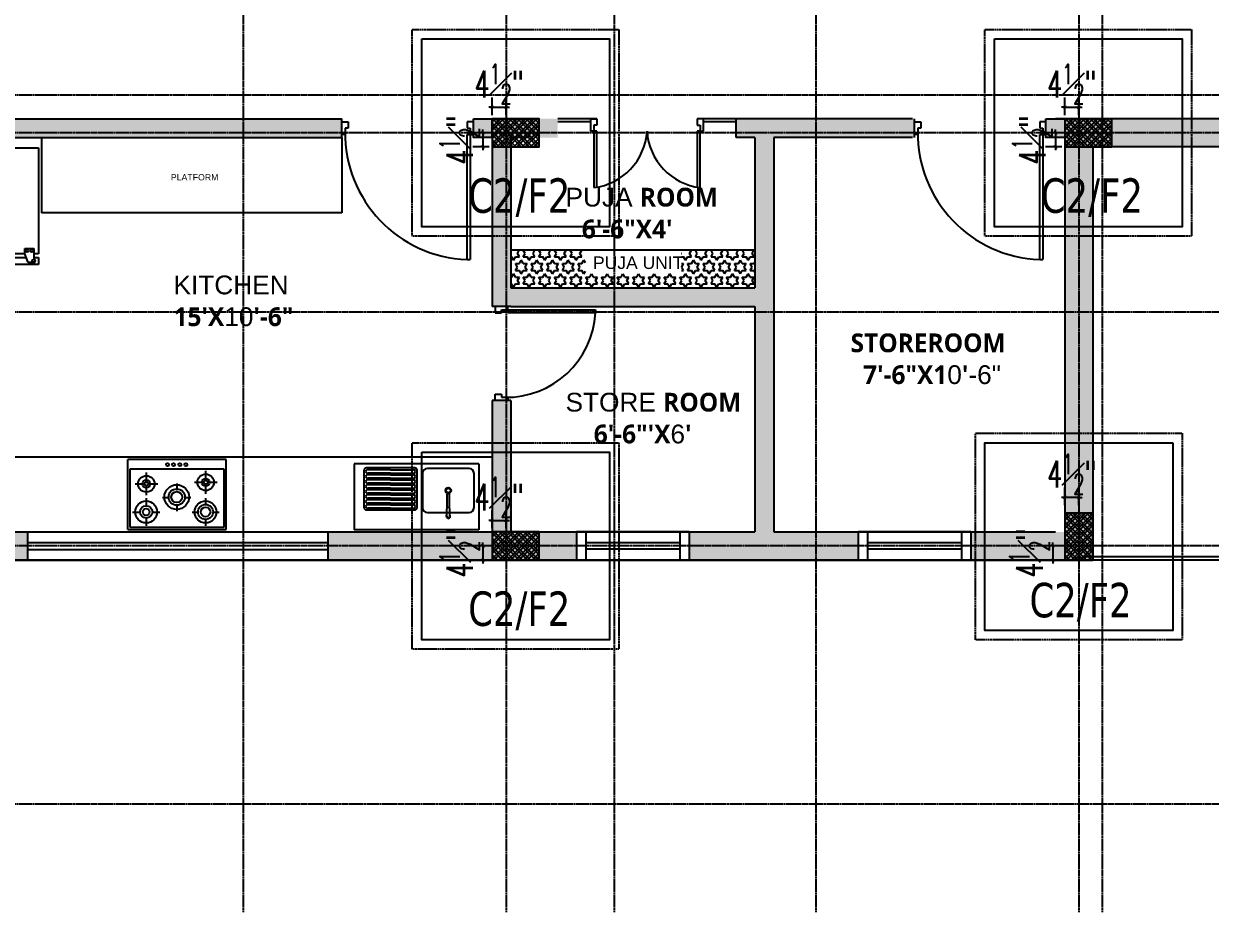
# Model space of a CAD drawing. Header units: inches. Extents: x 99023 to 109265, y 17199 to 18675.
# Drawn here: x 103245.7 to 103624.8, y 17734.9 to 18018.8 of the extents above; entities that cross this region are included whole.
import ezdxf
from ezdxf.enums import TextEntityAlignment as Align

# ---------------------------------------------------------------- set-up
doc = ezdxf.new("R2010")
doc.units = ezdxf.units.IN
for name, pattern in [('0', [0]), ('CENTER', [2, 1.25, -0.25, 0.25, -0.25]), ('HIDDEN', [0.375, 0.25, -0.125])]:
    doc.linetypes.add(name, pattern=pattern)
doc.layers.get('0').update_dxf_attribs({"color": 255})
for name, color, linetype in [('Column', 170, 'Continuous'), ('FOOT', 4, 'Continuous'), ('GRID-DIM', 5, 'Continuous'), ('HAT', 8, 'Continuous'), ('HATCH', 8, 'Continuous'), ('I-WALL-PATT', 7, 'Continuous'), ('PLAN', 1, 'Continuous'), ('TEXT', 7, 'Continuous')]:
    doc.layers.add(name, color=color, linetype=linetype)
doc.styles.add('JCK', font='verdana.ttf', dxfattribs={"width": 0.75})
doc.styles.get("Standard").update_dxf_attribs({"font": 'arial.ttf'})
doc.styles.add('style2', font='romans.shx', dxfattribs={"width": 0.65})
doc.dimstyles.new('115', dxfattribs={"dimscale": 4.25, "dimtxt": 3, "dimasz": 0.5, "dimexe": 0.75, "dimexo": 0.75, "dimgap": 0.25, "dimtad": 1, "dimdec": 8, "dimzin": 0, "dimdsep": 46, "dimlunit": 4, "dimtxsty": 'style2', "dimblk": 'DOT', "dimcen": 0.25, "dimdle": 0.75, "dimclrd": 5, "dimclre": 5, "dimclrt": 2, "dimadec": 0, "dimazin": 0, "dimtfac": 0.75, "dimtdec": 8, "dimtix": 1, "dimtmove": 2, "dimatfit": 0, "dimfxl": 1, "dimfrac": 1, "dimtolj": 1, "dimtzin": 0, "dimlwd": -1, "dimlwe": -1, "dimarcsym": 0})

# ---------------------------------------------------------------- blocks, each defined once
blk = doc.blocks.new('_ArchTick')
at = {"color": 0, "linetype": 'ByBlock', "const_width": 0.15}
blk.add_lwpolyline([(-0.5, -0.5), (0.5, 0.5)], dxfattribs=at)
blk = doc.blocks.new('*D54')
at = {"layer": 'Defpoints', "color": 0, "linetype": 'ByBlock', "lineweight": -2, "transparency": 16777216}
for p in [(103578.34, 17867.46), (103578.34, 17861.78), (103582.84, 17861.78)]:
    blk.add_point(p, dxfattribs=at)
at = {"layer": 'GRID-DIM', "color": 5, "linetype": 'ByBlock', "transparency": 16777216}
for p, q in [((103578.34, 17867.46), (103577.28, 17867.46)), ((103578.34, 17864.97), (103578.34, 17870.65)), ((103582.84, 17867.46), (103578.34, 17867.46)), ((103582.84, 17864.97), (103582.84, 17870.65)), ((103582.84, 17867.46), (103583.91, 17867.46))]:
    blk.add_line(p, q, dxfattribs=at)
at = {"layer": 'GRID-DIM', "color": 5, "linetype": 'ByBlock', "transparency": 16777216, "xscale": 1.0625, "yscale": 1.0625, "zscale": 1.0625}
blk.add_blockref('_ArchTick', (103578.34, 17867.46), dxfattribs=at)
at = {"layer": 'GRID-DIM', "color": 5, "linetype": 'ByBlock', "transparency": 16777216, "xscale": 1.0625, "yscale": 1.0625, "zscale": 1.0625, "rotation": 180}
blk.add_blockref('_ArchTick', (103582.84, 17867.46), dxfattribs=at)
at = {"layer": 'GRID-DIM', "color": 2, "linetype": 'ByBlock', "transparency": 16777216, "insert": (103580.59, 17874.9), "char_height": 8.5, "attachment_point": 5, "style": 'style2'}
blk.add_mtext('\\A1;4{\\H0.75x;\\S1#2;}"', dxfattribs=at)
blk = doc.blocks.new('*D55')
at = {"layer": 'Defpoints', "color": 0, "linetype": 'ByBlock', "lineweight": -2, "transparency": 16777216}
for p in [(103579.62, 17851.94), (103574.49, 17847.44), (103579.62, 17847.44)]:
    blk.add_point(p, dxfattribs=at)
at = {"layer": 'GRID-DIM', "color": 5, "linetype": 'ByBlock', "transparency": 16777216}
for p, q in [((103576.44, 17851.94), (103571.3, 17851.94)), ((103574.49, 17851.94), (103574.49, 17853)), ((103574.49, 17851.94), (103574.49, 17847.44)), ((103576.44, 17847.44), (103571.3, 17847.44)), ((103574.49, 17847.44), (103574.49, 17846.38))]:
    blk.add_line(p, q, dxfattribs=at)
at = {"layer": 'GRID-DIM', "color": 5, "linetype": 'ByBlock', "transparency": 16777216, "xscale": 1.0625, "yscale": 1.0625, "zscale": 1.0625}
for p, rotation in [((103574.49, 17851.94), 270), ((103574.49, 17847.44), 90)]:
    blk.add_blockref('_ArchTick', p, dxfattribs=dict(at, rotation=rotation))
at = {"layer": 'GRID-DIM', "color": 2, "linetype": 'ByBlock', "transparency": 16777216, "insert": (103567.05, 17849.69), "char_height": 8.5, "attachment_point": 5, "rotation": 90, "style": 'style2'}
blk.add_mtext('\\A1;4{\\H0.75x;\\S1#2;}"', dxfattribs=at)
blk = doc.blocks.new('*D56')
at = {"layer": 'Defpoints', "color": 0, "linetype": 'ByBlock', "lineweight": -2, "transparency": 16777216}
for p in [(103399.84, 17860.1), (103395.34, 17854.42), (103399.84, 17854.42)]:
    blk.add_point(p, dxfattribs=at)
at = {"layer": 'GRID-DIM', "color": 5, "linetype": 'ByBlock', "transparency": 16777216}
for p, q in [((103395.34, 17857.61), (103395.34, 17863.29)), ((103399.84, 17857.61), (103399.84, 17863.29)), ((103395.34, 17860.1), (103394.28, 17860.1)), ((103395.34, 17860.1), (103399.84, 17860.1)), ((103399.84, 17860.1), (103400.91, 17860.1))]:
    blk.add_line(p, q, dxfattribs=at)
at = {"layer": 'GRID-DIM', "color": 5, "linetype": 'ByBlock', "transparency": 16777216, "xscale": 1.0625, "yscale": 1.0625, "zscale": 1.0625}
blk.add_blockref('_ArchTick', (103395.34, 17860.1), dxfattribs=at)
at = {"layer": 'GRID-DIM', "color": 5, "linetype": 'ByBlock', "transparency": 16777216, "xscale": 1.0625, "yscale": 1.0625, "zscale": 1.0625, "rotation": 180}
blk.add_blockref('_ArchTick', (103399.84, 17860.1), dxfattribs=at)
at = {"layer": 'GRID-DIM', "color": 2, "linetype": 'ByBlock', "transparency": 16777216, "insert": (103397.59, 17867.54), "char_height": 8.5, "attachment_point": 5, "style": 'style2'}
blk.add_mtext('\\A1;4{\\H0.75x;\\S1#2;}"', dxfattribs=at)
blk = doc.blocks.new('*D57')
at = {"layer": 'Defpoints', "color": 0, "linetype": 'ByBlock', "lineweight": -2, "transparency": 16777216}
for p in [(103397.56, 17851.94), (103392.42, 17847.44), (103397.56, 17847.44)]:
    blk.add_point(p, dxfattribs=at)
at = {"layer": 'GRID-DIM', "color": 5, "linetype": 'ByBlock', "transparency": 16777216}
for p, q in [((103394.37, 17851.94), (103389.23, 17851.94)), ((103392.42, 17851.94), (103392.42, 17853)), ((103392.42, 17851.94), (103392.42, 17847.44)), ((103394.37, 17847.44), (103389.23, 17847.44)), ((103392.42, 17847.44), (103392.42, 17846.38))]:
    blk.add_line(p, q, dxfattribs=at)
at = {"layer": 'GRID-DIM', "color": 5, "linetype": 'ByBlock', "transparency": 16777216, "xscale": 1.0625, "yscale": 1.0625, "zscale": 1.0625}
for p, rotation in [((103392.42, 17851.94), 270), ((103392.42, 17847.44), 90)]:
    blk.add_blockref('_ArchTick', p, dxfattribs=dict(at, rotation=rotation))
at = {"layer": 'GRID-DIM', "color": 2, "linetype": 'ByBlock', "transparency": 16777216, "insert": (103384.98, 17849.69), "char_height": 8.5, "attachment_point": 5, "rotation": 90, "style": 'style2'}
blk.add_mtext('\\A1;4{\\H0.75x;\\S1#2;}"', dxfattribs=at)
blk = doc.blocks.new('*D58')
at = {"layer": 'Defpoints', "color": 0, "linetype": 'ByBlock', "lineweight": -2, "transparency": 16777216}
for p in [(103582.84, 17992.1), (103578.34, 17986.42), (103582.84, 17986.42)]:
    blk.add_point(p, dxfattribs=at)
at = {"layer": 'GRID-DIM', "color": 5, "linetype": 'ByBlock', "transparency": 16777216}
for p, q in [((103578.34, 17989.61), (103578.34, 17995.29)), ((103582.84, 17989.61), (103582.84, 17995.29)), ((103578.34, 17992.1), (103577.28, 17992.1)), ((103578.34, 17992.1), (103582.84, 17992.1)), ((103582.84, 17992.1), (103583.91, 17992.1))]:
    blk.add_line(p, q, dxfattribs=at)
at = {"layer": 'GRID-DIM', "color": 5, "linetype": 'ByBlock', "transparency": 16777216, "xscale": 1.0625, "yscale": 1.0625, "zscale": 1.0625}
blk.add_blockref('_ArchTick', (103578.34, 17992.1), dxfattribs=at)
at = {"layer": 'GRID-DIM', "color": 5, "linetype": 'ByBlock', "transparency": 16777216, "xscale": 1.0625, "yscale": 1.0625, "zscale": 1.0625, "rotation": 180}
blk.add_blockref('_ArchTick', (103582.84, 17992.1), dxfattribs=at)
at = {"layer": 'GRID-DIM', "color": 2, "linetype": 'ByBlock', "transparency": 16777216, "insert": (103580.59, 17999.54), "char_height": 8.5, "attachment_point": 5, "style": 'style2'}
blk.add_mtext('\\A1;4{\\H0.75x;\\S1#2;}"', dxfattribs=at)
blk = doc.blocks.new('*D59')
at = {"layer": 'Defpoints', "color": 0, "linetype": 'ByBlock', "lineweight": -2, "transparency": 16777216}
for p in [(103580.56, 17983.94), (103575.42, 17979.44), (103580.56, 17979.44)]:
    blk.add_point(p, dxfattribs=at)
at = {"layer": 'GRID-DIM', "color": 5, "linetype": 'ByBlock', "transparency": 16777216}
for p, q in [((103575.42, 17983.94), (103575.42, 17985)), ((103577.37, 17983.94), (103572.23, 17983.94)), ((103575.42, 17983.94), (103575.42, 17979.44)), ((103577.37, 17979.44), (103572.23, 17979.44)), ((103575.42, 17979.44), (103575.42, 17978.38))]:
    blk.add_line(p, q, dxfattribs=at)
at = {"layer": 'GRID-DIM', "color": 5, "linetype": 'ByBlock', "transparency": 16777216, "xscale": 1.0625, "yscale": 1.0625, "zscale": 1.0625}
for p, rotation in [((103575.42, 17983.94), 270), ((103575.42, 17979.44), 90)]:
    blk.add_blockref('_ArchTick', p, dxfattribs=dict(at, rotation=rotation))
at = {"layer": 'GRID-DIM', "color": 2, "linetype": 'ByBlock', "transparency": 16777216, "insert": (103567.98, 17981.69), "char_height": 8.5, "attachment_point": 5, "rotation": 90, "style": 'style2'}
blk.add_mtext('\\A1;4{\\H0.75x;\\S1#2;}"', dxfattribs=at)
blk = doc.blocks.new('*D84')
at = {"layer": 'Defpoints', "color": 0, "linetype": 'ByBlock', "lineweight": -2, "transparency": 16777216}
for p in [(103399.84, 17992.1), (103395.34, 17986.42), (103399.84, 17986.42)]:
    blk.add_point(p, dxfattribs=at)
at = {"layer": 'GRID-DIM', "color": 5, "linetype": 'ByBlock', "transparency": 16777216}
for p, q in [((103395.34, 17989.61), (103395.34, 17995.29)), ((103399.84, 17989.61), (103399.84, 17995.29)), ((103395.34, 17992.1), (103394.28, 17992.1)), ((103395.34, 17992.1), (103399.84, 17992.1)), ((103399.84, 17992.1), (103400.91, 17992.1))]:
    blk.add_line(p, q, dxfattribs=at)
at = {"layer": 'GRID-DIM', "color": 5, "linetype": 'ByBlock', "transparency": 16777216, "xscale": 1.0625, "yscale": 1.0625, "zscale": 1.0625}
blk.add_blockref('_ArchTick', (103395.34, 17992.1), dxfattribs=at)
at = {"layer": 'GRID-DIM', "color": 5, "linetype": 'ByBlock', "transparency": 16777216, "xscale": 1.0625, "yscale": 1.0625, "zscale": 1.0625, "rotation": 180}
blk.add_blockref('_ArchTick', (103399.84, 17992.1), dxfattribs=at)
at = {"layer": 'GRID-DIM', "color": 2, "linetype": 'ByBlock', "transparency": 16777216, "insert": (103397.59, 17999.54), "char_height": 8.5, "attachment_point": 5, "style": 'style2'}
blk.add_mtext('\\A1;4{\\H0.75x;\\S1#2;}"', dxfattribs=at)
blk = doc.blocks.new('*D85')
at = {"layer": 'Defpoints', "color": 0, "linetype": 'ByBlock', "lineweight": -2, "transparency": 16777216}
for p in [(103397.56, 17983.94), (103392.42, 17979.44), (103397.56, 17979.44)]:
    blk.add_point(p, dxfattribs=at)
at = {"layer": 'GRID-DIM', "color": 5, "linetype": 'ByBlock', "transparency": 16777216}
for p, q in [((103392.42, 17983.94), (103392.42, 17985)), ((103394.37, 17983.94), (103389.23, 17983.94)), ((103392.42, 17983.94), (103392.42, 17979.44)), ((103394.37, 17979.44), (103389.23, 17979.44)), ((103392.42, 17979.44), (103392.42, 17978.38))]:
    blk.add_line(p, q, dxfattribs=at)
at = {"layer": 'GRID-DIM', "color": 5, "linetype": 'ByBlock', "transparency": 16777216, "xscale": 1.0625, "yscale": 1.0625, "zscale": 1.0625}
for p, rotation in [((103392.42, 17983.94), 270), ((103392.42, 17979.44), 90)]:
    blk.add_blockref('_ArchTick', p, dxfattribs=dict(at, rotation=rotation))
at = {"layer": 'GRID-DIM', "color": 2, "linetype": 'ByBlock', "transparency": 16777216, "insert": (103384.98, 17981.69), "char_height": 8.5, "attachment_point": 5, "rotation": 90, "style": 'style2'}
blk.add_mtext('\\A1;4{\\H0.75x;\\S1#2;}"', dxfattribs=at)
blk = doc.blocks.new('FEWFEWFEWF')
at = {"layer": 'HAT', "linetype": 'ByBlock'}
h = blk.add_hatch(dxfattribs=at)
h.set_pattern_fill('ANSI37', color=256, scale=15)
h.set_pattern_definition([(45, (-245054.2629, -54534.0869), (-1.325825215, 1.325825215), []), (135, (-245054.2629, -54534.0869), (-1.325825215, -1.325825215), [])])
h.paths.add_polyline_path([(106331.70369, 17979.43877), (106346.70369, 17979.43877), (106346.70369, 17988.43877), (106331.70369, 17988.43877)])
edge = h.paths.add_edge_path()
edge.add_arc((106526.70369, 18066.43877), 6, 0, 360)
edge = h.paths.add_edge_path()
edge.add_arc((106370.70369, 18066.43877), 6, 0, 360)
edge = h.paths.add_edge_path()
edge.add_arc((106526.70369, 18175.93877), 6, 0, 360)
edge = h.paths.add_edge_path()
edge.add_arc((106370.70369, 18175.93877), 6, 0, 360)
edge = h.paths.add_edge_path()
edge.add_arc((106898.70369, 17926.60544), 6, 0, 360)
edge = h.paths.add_edge_path()
edge.add_arc((106898.70369, 17769.43877), 6, 0, 360)
edge = h.paths.add_edge_path()
edge.add_arc((106673.91863, 17769.43877), 6, 0, 360)
edge = h.paths.add_edge_path()
edge.add_arc((106816.20369, 17851.93877), 6, 0, 360)
edge = h.paths.add_edge_path()
edge.add_arc((106693.24221, 17851.93877), 6, 0, 360)
edge = h.paths.add_edge_path()
edge.add_arc((106594.20369, 17851.93877), 6, 0, 360)
h.paths.add_polyline_path([(106820.70369, 17979.43877), (106802.70369, 17979.43877), (106802.70369, 17988.43877), (106820.70369, 17988.43877)])
h.paths.add_polyline_path([(106679.74221, 17979.43877), (106697.74221, 17979.43877), (106697.74221, 17988.43877), (106679.74221, 17988.43877)])
h.paths.add_polyline_path([(106514.70369, 17979.43877), (106529.70369, 17979.43877), (106529.70369, 17988.43877), (106514.70369, 17988.43877)])
h.paths.add_polyline_path([(106331.70369, 17847.43877), (106346.70369, 17847.43877), (106346.70369, 17856.43877), (106331.70369, 17856.43877)])
h.paths.add_polyline_path([(106514.70369, 17862.43877), (106514.70369, 17847.43877), (106523.70369, 17847.43877), (106523.70369, 17862.43877)])
h.paths.add_polyline_path([(106811.70369, 18261.43877), (106811.70369, 18243.43877), (106820.70369, 18243.43877), (106820.70369, 18261.43877)])
h.paths.add_polyline_path([(106688.74221, 18261.43877), (106688.74221, 18243.43877), (106697.74221, 18243.43877), (106697.74221, 18261.43877)])
h.paths.add_polyline_path([(106514.70369, 18258.43877), (106514.70369, 18243.43877), (106523.70369, 18243.43877), (106523.70369, 18258.43877)])
h.paths.add_polyline_path([(106430.70369, 18258.43877), (106430.70369, 18243.43877), (106439.70369, 18243.43877), (106439.70369, 18258.43877)])
h.paths.add_polyline_path([(106247.70369, 18258.43877), (106247.70369, 18243.43877), (106256.70369, 18243.43877), (106256.70369, 18258.43877)])
h.paths.add_polyline_path([(106133.70369, 18171.43877), (106151.70369, 18171.43877), (106151.70369, 18180.43877), (106133.70369, 18180.43877)])
h.paths.add_polyline_path([(106142.70369, 18006.43877), (106142.70369, 17991.43877), (106151.70369, 17991.43877), (106151.70369, 18006.43877)])
h.paths.add_polyline_path([(106142.70369, 17862.43877), (106142.70369, 17847.43877), (106151.70369, 17847.43877), (106151.70369, 17862.43877)])
h.paths.add_polyline_path([(105956.70369, 17862.43877), (105956.70369, 17847.43877), (105965.70369, 17847.43877), (105965.70369, 17862.43877)])
h.paths.add_polyline_path([(105956.70369, 18006.43877), (105956.70369, 17991.43877), (105965.70369, 17991.43877), (105965.70369, 18006.43877)])
h.paths.add_polyline_path([(105956.70369, 18189.43877), (105956.70369, 18171.43877), (105965.70369, 18171.43877), (105965.70369, 18189.43877)])
h.paths.add_polyline_path([(105956.70369, 18414.43877), (105956.70369, 18399.43877), (105965.70369, 18399.43877), (105965.70369, 18414.43877)])
h.paths.add_polyline_path([(106247.70369, 18405.43877), (106262.70369, 18405.43877), (106262.70369, 18414.43877), (106247.70369, 18414.43877)])
h.paths.add_polyline_path([(106136.70369, 18405.43877), (106151.70369, 18405.43877), (106151.70369, 18414.43877), (106136.70369, 18414.43877)])
h.paths.add_polyline_path([(106424.70369, 18405.43877), (106439.70369, 18405.43877), (106439.70369, 18414.43877), (106424.70369, 18414.43877)])
h.paths.add_polyline_path([(106514.70369, 18405.43877), (106529.70369, 18405.43877), (106529.70369, 18414.43877), (106514.70369, 18414.43877)])
h.paths.add_polyline_path([(106805.70369, 18405.43877), (106820.70369, 18405.43877), (106820.70369, 18414.43877), (106805.70369, 18414.43877)])
h.paths.add_polyline_path([(106682.74221, 18405.43877), (106697.74221, 18405.43877), (106697.74221, 18414.43877), (106682.74221, 18414.43877)])
at = {"layer": 'I-WALL-PATT', "true_color": 0x636466, "transparency": 33554687}
h = blk.add_hatch(color=251, dxfattribs=at)
h.dxf.hatch_style = 1
h.paths.add_polyline_path([(105965.70369, 18105.43877), (105956.70369, 18105.43877), (105956.70369, 17967.43877), (105965.70369, 17967.43877), (105965.70369, 17991.43877), (106097.70369, 17991.43877), (106097.70369, 17997.43877), (105965.70369, 17997.43877)], flags=17)
h.paths.add_polyline_path([(106151.70369, 18123.43877), (106145.70369, 18123.43877), (106145.70369, 18081.43877), (106145.70369, 18023.6626), (106145.70369, 17988.43877), (106145.70369, 17931.43877), (106097.70369, 17931.43877), (106097.70369, 17955.43877), (106097.70369, 17961.43877), (106091.70369, 17961.43877), (106091.70369, 17931.43877), (106025.70369, 17931.43877), (106025.70369, 17961.43877), (106019.70369, 17961.43877), (106019.70369, 17931.43877), (105965.70369, 17931.43877), (105956.70369, 17931.43877), (105956.70369, 17925.43877), (106145.20369, 17925.43877), (106151.70369, 17925.43877), (106151.70369, 17982.43877), (106283.70369, 17982.43877), (106283.70369, 17988.43877), (106151.70369, 17988.43877), (106151.70369, 18081.43877)])
h.paths.add_polyline_path([(105965.70369, 17856.43877), (105965.70369, 17883.43877), (105956.70369, 17883.43877), (105956.70369, 17847.43877), (106018.20369, 17847.43877), (106018.20369, 17856.43877)])
h.paths.add_polyline_path([(106151.70369, 17856.43877), (106151.70369, 17895.43877), (106142.70369, 17895.43877), (106142.70369, 17856.43877), (106090.20369, 17856.43877), (106090.20369, 17847.43877), (106142.70369, 17847.43877), (106183.29088, 17847.43877), (106183.29088, 17856.43877)])
h = blk.add_hatch(color=251, dxfattribs=at)
h.dxf.hatch_style = 1
h.paths.add_polyline_path([(106337.70369, 17982.43877), (106352.70369, 17982.43877), (106352.70369, 17988.43877), (106331.70369, 17988.43877), (106331.70369, 17982.43877), (106331.70369, 17928.43877), (106337.70369, 17928.43877), (106415.70369, 17928.43877), (106415.70369, 17856.43877), (106394.70369, 17856.43877), (106394.70369, 17847.43877), (106448.70369, 17847.43877), (106448.70369, 17856.43877), (106421.70369, 17856.43877), (106421.70369, 17982.43877), (106466.70369, 17982.43877), (106466.70369, 17988.43877), (106409.70369, 17988.43877), (106409.70369, 17982.43877), (106415.70369, 17982.43877), (106415.70369, 17934.43877), (106337.70369, 17934.43877)])
h.paths.add_polyline_path([(106337.70369, 17898.43877), (106331.70369, 17898.43877), (106331.70369, 17856.43877), (106279.29088, 17856.43877), (106279.29088, 17847.43877), (106358.70369, 17847.43877), (106358.70369, 17856.43877), (106337.70369, 17856.43877)])
h = blk.add_hatch(color=251, dxfattribs=at)
h.dxf.hatch_style = 1
h.paths.add_polyline_path([(106325.70369, 17988.43877), (106331.70369, 17988.43877), (106331.70369, 17982.43877), (106325.70369, 17982.43877)])
h = blk.add_hatch(color=251, dxfattribs=at)
h.dxf.hatch_style = 1
h.paths.add_polyline_path([(106523.70369, 17979.43877), (106588.20369, 17979.43877), (106588.20369, 17988.43877), (106514.70369, 17988.43877), (106514.70369, 17856.43877), (106484.70369, 17856.43877), (106484.70369, 17847.43877), (106523.70369, 17847.43877)])
h.paths.add_polyline_path([(106715.70369, 17979.43877), (106715.70369, 17988.43877), (106648.20369, 17988.43877), (106648.20369, 17979.43877)])
h = blk.add_hatch(color=251, dxfattribs=at)
h.dxf.hatch_style = 1
h.paths.add_polyline_path([(106508.70369, 17988.43877), (106514.70369, 17988.43877), (106514.70369, 17982.43877), (106508.70369, 17982.43877)])
at = {"layer": 'I-WALL-PATT', "true_color": 0xf8f6b0, "transparency": 33554687}
h = blk.add_hatch(dxfattribs=at)
h.set_pattern_fill('STARS', color=51, scale=10)
h.set_pattern_definition([(0, (103385.2931, 24837.8732), (0, 2.1650635), [1.25, -1.25]), (60, (103385.2931, 24837.8732), (-1.875, 1.08253175), [1.25, -1.25]), (120, (103385.9181, 24838.9557), (-1.875, -1.08253175), [1.25, -1.25])])
h.paths.add_polyline_path([(106337.70369, 17946.43877), (106337.70369, 17934.43877), (106415.70369, 17934.43877), (106415.70369, 17946.43877)])
h.paths.add_polyline_path([(106361.50237, 17938.87044), (106392.27193, 17938.87044), (106392.27193, 17946.43877), (106361.50237, 17946.43877)], flags=16)
at = {"color": 5}
for p, q in [((106363.20369, 17988.43877), (106365.20369, 17988.43877)), ((106363.20369, 17984.43877), (106363.20369, 17988.43877)), ((106365.20369, 17988.43877), (106365.20369, 17986.43877)), ((106399.20369, 17988.43877), (106397.20369, 17988.43877)), ((106397.20369, 17988.43877), (106397.20369, 17986.43877)), ((106399.20369, 17984.43877), (106399.20369, 17988.43877)), ((106365.20369, 17986.43877), (106364.20369, 17986.43877)), ((106364.20369, 17986.43877), (106364.20369, 17984.43877)), ((106397.20369, 17986.43877), (106398.20369, 17986.43877)), ((106398.20369, 17986.43877), (106398.20369, 17984.43877)), ((106364.20369, 17984.43877), (106363.20369, 17984.43877)), ((106365.20369, 17984.43877), (106364.20369, 17984.43877)), ((106398.20369, 17984.43877), (106397.20369, 17984.43877)), ((106398.20369, 17984.43877), (106399.20369, 17984.43877))]:
    blk.add_line(p, q, dxfattribs=at)
at = {"color": 19, "true_color": 0x552a2a}
for p, q in [((106283.70369, 17987.43877), (106285.70369, 17987.43877)), ((106283.70369, 17983.43877), (106283.70369, 17987.43877)), ((106285.70369, 17985.43877), (106284.70369, 17985.43877)), ((106284.70369, 17985.43877), (106284.70369, 17983.43877)), ((106285.70369, 17987.43877), (106285.70369, 17985.43877)), ((106325.70369, 17987.43877), (106323.70369, 17987.43877)), ((106323.70369, 17987.43877), (106323.70369, 17985.43877)), ((106323.70369, 17985.43877), (106324.70369, 17985.43877)), ((106324.70369, 17985.43877), (106324.70369, 17983.43877)), ((106325.70369, 17983.43877), (106325.70369, 17987.43877)), ((106466.70369, 17987.43877), (106468.70369, 17987.43877)), ((106466.70369, 17983.43877), (106466.70369, 17987.43877)), ((106468.70369, 17985.43877), (106467.70369, 17985.43877)), ((106467.70369, 17985.43877), (106467.70369, 17983.43877)), ((106468.70369, 17987.43877), (106468.70369, 17985.43877)), ((106508.70369, 17987.43877), (106506.70369, 17987.43877)), ((106506.70369, 17987.43877), (106506.70369, 17985.43877)), ((106506.70369, 17985.43877), (106507.70369, 17985.43877)), ((106507.70369, 17985.43877), (106507.70369, 17983.43877)), ((106508.70369, 17983.43877), (106508.70369, 17987.43877)), ((106284.70369, 17983.43877), (106283.70369, 17983.43877)), ((106323.70369, 17943.43877), (106323.70369, 17983.43877)), ((106323.70369, 17983.43877), (106324.70369, 17983.43877)), ((106324.70779, 17983.93877), (106324.70369, 17983.93877)), ((106324.70369, 17983.43877), (106325.70369, 17983.43877)), ((106324.70369, 17983.43877), (106324.70369, 17943.43877)), ((106467.70369, 17983.43877), (106466.70369, 17983.43877)), ((106506.70369, 17943.43877), (106506.70369, 17983.43877)), ((106506.70369, 17983.43877), (106507.70369, 17983.43877)), ((106507.70779, 17983.93877), (106507.70369, 17983.93877)), ((106507.70369, 17983.43877), (106508.70369, 17983.43877)), ((106507.70369, 17983.43877), (106507.70369, 17943.43877)), ((106323.70369, 17943.43877), (106324.70369, 17943.43877)), ((106506.70369, 17943.43877), (106507.70369, 17943.43877)), ((106332.70369, 17928.43877), (106332.70369, 17926.43877)), ((106336.70369, 17928.43877), (106332.70369, 17928.43877)), ((106336.70369, 17927.43877), (106336.70369, 17928.43877)), ((106332.70369, 17926.43877), (106334.70369, 17926.43877)), ((106334.70369, 17926.43877), (106334.70369, 17927.43877)), ((106334.70369, 17927.43877), (106336.70369, 17927.43877)), ((106336.70369, 17927.43877), (106364.70369, 17927.43877)), ((106336.70369, 17926.43877), (106336.70369, 17927.43877)), ((106364.70369, 17926.43877), (106336.70369, 17926.43877)), ((106364.70369, 17927.43877), (106364.70369, 17926.43877)), ((106332.70369, 17898.43877), (106332.70369, 17900.43877)), ((106332.70369, 17900.43877), (106334.70369, 17900.43877)), ((106336.70369, 17898.43877), (106332.70369, 17898.43877)), ((106334.70369, 17900.43877), (106334.70369, 17899.43877)), ((106334.70369, 17899.43877), (106336.70369, 17899.43877)), ((106336.70369, 17899.43877), (106336.70369, 17898.43877))]:
    blk.add_line(p, q, dxfattribs=at)
at = {"color": 251, "true_color": 0x636466}
for p, q in [((106152.78819, 17979.1542), (106186.73871, 17979.1542)), ((106186.73871, 17979.1542), (106186.73871, 17945.28963)), ((106182.34307, 17945.28963), (106182.34307, 17946.95526)), ((106182.34307, 17946.95526), (106185.2081, 17946.95526)), ((106185.2081, 17946.95526), (106185.2081, 17943.64022)), ((106182.34307, 17945.28963), (106152.78819, 17945.28963)), ((106152.78819, 17944.14362), (106182.81289, 17944.14362)), ((106183.48908, 17942.49421), (106182.34307, 17945.28963)), ((106186.73871, 17945.28963), (106185.2081, 17945.28963)), ((106185.2081, 17944.14362), (106186.73871, 17944.14362)), ((106186.73871, 17944.14362), (106186.73871, 17941.8516)), ((106186.73871, 17941.8516), (106152.78819, 17941.8516)), ((106185.2081, 17942.49421), (106183.48908, 17942.49421)), ((106327.45323, 17878.17888), (106287.63851, 17878.17888)), ((106287.63851, 17878.17888), (106287.63851, 17857.13368)), ((106290.79696, 17864.16717), (106290.79696, 17876.14747)), ((106306.97815, 17876.87316), (106291.52266, 17876.87316)), ((106299.2504, 17876.2962), (106291.95872, 17876.2962)), ((106299.2504, 17875.20797), (106291.95872, 17875.20797)), ((106299.2504, 17874.69828), (106291.95872, 17874.69828)), ((106299.2504, 17876.2962), (106306.54208, 17876.2962)), ((106299.2504, 17875.20797), (106306.54208, 17875.20797)), ((106299.2504, 17874.69828), (106306.54208, 17874.69828)), ((106307.70384, 17864.16717), (106307.70384, 17876.14747)), ((106309.48362, 17875.14711), (106309.48362, 17864.21002)), ((106324.36234, 17876.71461), (106311.05112, 17876.71461)), ((106325.92985, 17864.21002), (106325.92985, 17875.14711)), ((106327.45323, 17878.17888), (106327.45323, 17857.13368)), ((106299.2504, 17873.61005), (106291.95872, 17873.61005)), ((106299.2504, 17873.10036), (106291.95872, 17873.10036)), ((106299.2504, 17872.01213), (106291.95872, 17872.01213)), ((106299.2504, 17871.50245), (106291.95872, 17871.50245)), ((106299.2504, 17873.61005), (106306.54208, 17873.61005)), ((106299.2504, 17873.10036), (106306.54208, 17873.10036)), ((106299.2504, 17872.01213), (106306.54208, 17872.01213)), ((106299.2504, 17871.50245), (106306.54208, 17871.50245)), ((106299.2504, 17870.41421), (106291.95872, 17870.41421)), ((106299.2504, 17869.90453), (106291.95872, 17869.90453)), ((106299.2504, 17868.8163), (106291.95872, 17868.8163)), ((106299.2504, 17868.30661), (106291.95872, 17868.30661)), ((106299.2504, 17867.21838), (106291.95872, 17867.21838)), ((106299.2504, 17870.41421), (106306.54208, 17870.41421)), ((106299.2504, 17869.90453), (106306.54208, 17869.90453)), ((106299.2504, 17868.8163), (106306.54208, 17868.8163)), ((106299.2504, 17868.30661), (106306.54208, 17868.30661)), ((106299.2504, 17867.21838), (106306.54208, 17867.21838)), ((106291.52266, 17863.44148), (106306.97815, 17863.44148)), ((106299.2504, 17866.70869), (106291.95872, 17866.70869)), ((106299.2504, 17865.62046), (106291.95872, 17865.62046)), ((106299.2504, 17865.11077), (106291.95872, 17865.11077)), ((106299.2504, 17864.02254), (106291.95872, 17864.02254)), ((106299.2504, 17866.70869), (106306.54208, 17866.70869)), ((106299.2504, 17865.62046), (106306.54208, 17865.62046)), ((106299.2504, 17865.11077), (106306.54208, 17865.11077)), ((106299.2504, 17864.02254), (106306.54208, 17864.02254)), ((106311.05112, 17862.64252), (106317.27131, 17862.64252)), ((106317.46456, 17862.64252), (106324.36234, 17862.64252)), ((106327.45323, 17857.13368), (106287.63851, 17857.13368))]:
    blk.add_line(p, q, dxfattribs=at)
at = {"color": 251, "linetype": '0', "true_color": 0x636466}
for p, q in [((106246.76706, 17879.5722), (106215.26075, 17879.5722)), ((106215.26075, 17857.25523), (106215.26075, 17879.5722)), ((106246.76706, 17857.25523), (106246.76706, 17879.5722)), ((106215.91713, 17876.50909), (106215.91713, 17857.91161)), ((106246.11068, 17876.50909), (106215.91713, 17876.50909)), ((106221.16034, 17875.39852), (106221.16034, 17873.20837)), ((106240.11871, 17875.91562), (106240.11871, 17873.72547)), ((106246.11068, 17857.91161), (106246.11068, 17876.50909)), ((106217.59612, 17871.81332), (106219.78626, 17871.81332)), ((106222.65108, 17871.81332), (106224.84123, 17871.81332)), ((106230.94208, 17871.94766), (106230.94208, 17869.75751)), ((106236.55449, 17872.33042), (106238.74464, 17872.33042)), ((106240.14451, 17870.83549), (106240.14451, 17868.64534)), ((106241.60945, 17872.33042), (106243.7996, 17872.33042)), ((106221.16097, 17867.18864), (106221.16097, 17864.99849)), ((106221.18614, 17870.31839), (106221.18614, 17868.12825)), ((106226.37851, 17867.41055), (106228.56866, 17867.41055)), ((106233.26795, 17867.41055), (106235.4581, 17867.41055)), ((106240.13939, 17867.18864), (106240.13939, 17864.99849)), ((106230.94208, 17865.22267), (106230.94208, 17863.03253)), ((106216.8192, 17862.72969), (106219.00935, 17862.72969)), ((106221.16097, 17860.57512), (106221.16097, 17858.38497)), ((106223.31943, 17862.72969), (106225.50957, 17862.72969)), ((106235.79762, 17862.72969), (106237.98777, 17862.72969)), ((106240.13939, 17860.57512), (106240.13939, 17858.38497)), ((106242.29784, 17862.72969), (106244.48799, 17862.72969)), ((106215.26075, 17857.25523), (106246.76706, 17857.25523)), ((106215.91713, 17857.91161), (106246.11068, 17857.91161))]:
    blk.add_line(p, q, dxfattribs=at)
at = {"color": 251, "true_color": 0x636466}
for points in [[(106317.38017, 17864.08293), (106317.38017, 17868.48912)], [(106318.0333, 17864.08293), (106318.0333, 17868.48912)], [(106317.27131, 17861.41965), (106317.27131, 17863.81131)], [(106318.14215, 17861.41965), (106318.14215, 17863.81131)]]:
    blk.add_lwpolyline(points, dxfattribs=at)
for centre, radius in [((106183.0646, 17946.22237), 0.41449), ((106184.59504, 17946.22237), 0.41449), ((106185.16895, 17943.06778), 0.41449), ((106317.70673, 17869.67856), 0.90712), ((106317.70673, 17869.67856), 0.7257)]:
    blk.add_circle(centre, radius, dxfattribs=at)
at = {"color": 251, "linetype": '0', "true_color": 0x636466}
for centre, radius in [((106227.99682, 17877.92545), 0.47785), ((106229.91003, 17877.92545), 0.47785), ((106231.91891, 17877.92545), 0.47785), ((106233.83213, 17877.92545), 0.47785), ((106240.17617, 17872.28424), 2.62553), ((106221.2178, 17871.76714), 2.62553), ((106221.2178, 17871.76714), 1.24882), ((106221.2178, 17871.76714), 0.59243), ((106230.91295, 17867.56809), 3.93829), ((106240.17617, 17872.28424), 1.24882), ((106240.17617, 17872.28424), 0.59243), ((106230.91295, 17867.56809), 2.62553), ((106230.91295, 17867.56809), 1.75035), ((106221.15179, 17862.81292), 3.5007), ((106221.15179, 17862.81292), 1.96914), ((106221.15179, 17862.81292), 1.09397), ((106240.1302, 17862.81292), 3.5007), ((106240.1302, 17862.81292), 2.40673), ((106240.1302, 17862.81292), 1.53156)]:
    blk.add_circle(centre, radius, dxfattribs=at)
at = {"color": 251, "true_color": 0x636466}
for centre, radius, start, end in [((106185.2081, 17943.06721), 0.573, 270, 90), ((106291.52266, 17876.14747), 0.7257, 90, 180), ((106291.95872, 17875.57051), 0.7257, 90, 165.5096668), ((106291.95872, 17875.93367), 0.7257, 194.4903332, 270), ((106291.95872, 17873.97259), 0.7257, 90, 165.5096668), ((106306.54208, 17875.57051), 0.7257, 14.4903332, 90), ((106306.54208, 17875.93367), 0.7257, 270, 345.5096668), ((106306.54208, 17873.97259), 0.7257, 14.4903332, 90), ((106306.97815, 17876.14747), 0.7257, 0, 90), ((106311.05112, 17875.14711), 1.5675, 90, 180), ((106324.36234, 17875.14711), 1.5675, 0, 90), ((106291.95872, 17874.33575), 0.7257, 194.4903332, 270), ((106291.95872, 17872.37467), 0.7257, 90, 165.5096668), ((106291.95872, 17872.73783), 0.7257, 194.4903332, 270), ((106291.95872, 17870.77675), 0.7257, 90, 165.5096668), ((106291.95872, 17871.13991), 0.7257, 194.4903332, 270), ((106306.54208, 17874.33575), 0.7257, 270, 345.5096668), ((106306.54208, 17872.37467), 0.7257, 14.4903332, 90), ((106306.54208, 17872.73783), 0.7257, 270, 345.5096668), ((106306.54208, 17870.77675), 0.7257, 14.4903332, 90), ((106306.54208, 17871.13991), 0.7257, 270, 345.5096668), ((106291.95872, 17869.17883), 0.7257, 90, 165.5096668), ((106291.95872, 17869.54199), 0.7257, 194.4903332, 270), ((106291.95872, 17867.58091), 0.7257, 90, 165.5096668), ((106291.95872, 17867.94407), 0.7257, 194.4903332, 270), ((106306.54208, 17869.17883), 0.7257, 14.4903332, 90), ((106306.54208, 17869.54199), 0.7257, 270, 345.5096668), ((106306.54208, 17867.58091), 0.7257, 14.4903332, 90), ((106306.54208, 17867.94407), 0.7257, 270, 345.5096668), ((106317.70673, 17868.518), 0.32784, 354.9463296, 185.0536704), ((106291.52266, 17864.16717), 0.7257, 180, 270), ((106291.95872, 17865.98299), 0.7257, 90, 165.5096668), ((106291.95872, 17866.34615), 0.7257, 194.4903332, 270), ((106291.95872, 17864.38507), 0.7257, 90, 165.5096668), ((106291.95872, 17864.74823), 0.7257, 194.4903332, 270), ((106306.54208, 17865.98299), 0.7257, 14.4903332, 90), ((106306.54208, 17866.34615), 0.7257, 270, 345.5096668), ((106306.54208, 17864.38507), 0.7257, 14.4903332, 90), ((106306.54208, 17864.74823), 0.7257, 270, 345.5096668), ((106306.97815, 17864.16717), 0.7257, 270, 0), ((106311.05112, 17864.21002), 1.5675, 180, 270), ((106317.70673, 17863.79443), 0.43574, 2.2197649, 177.7802351), ((106324.36234, 17864.21002), 1.5675, 270, 0), ((106317.70673, 17861.41965), 0.65196, 131.9017809, 48.0982191), ((106317.70673, 17861.41965), 0.43542, 180, 0)]:
    blk.add_arc(centre, radius, start, end, dxfattribs=at)
at = {"color": 19, "true_color": 0x552a2a}
blk.add_arc((106336.20369, 17927.97581), 28.54142, 268.9962182, 356.9129648, dxfattribs=at)
at = {"layer": 'Column', "color": 3, "linetype": 'ByBlock', "ltscale": 12}
for points in [[(106331.70369, 17979.43877), (106346.70369, 17979.43877), (106346.70369, 17988.43877), (106331.70369, 17988.43877)], [(106514.70369, 17979.43877), (106529.70369, 17979.43877), (106529.70369, 17988.43877), (106514.70369, 17988.43877)], [(106514.70369, 17862.43877), (106514.70369, 17847.43877), (106523.70369, 17847.43877), (106523.70369, 17862.43877)], [(106331.70369, 17847.43877), (106346.70369, 17847.43877), (106346.70369, 17856.43877), (106331.70369, 17856.43877)]]:
    blk.add_lwpolyline(points, close=True, dxfattribs=at)
at = {"layer": 'I-WALL-PATT', "color": 18, "true_color": 0x000000}
for p, q in [((106151.70369, 17988.43877), (106283.70369, 17988.43877)), ((106283.70369, 17982.43877), (106283.70369, 17988.43877)), ((106331.70369, 17988.43877), (106343.70369, 17988.43877)), ((106331.70369, 17982.43877), (106331.70369, 17988.43877)), ((106466.08712, 17988.43877), (106409.70369, 17988.43877)), ((106409.70369, 17982.43877), (106409.70369, 17988.43877)), ((106466.70369, 17982.43877), (106466.70369, 17988.43877)), ((106715.70369, 17988.43877), (106511.70369, 17988.43877)), ((106514.70369, 17988.43877), (106514.70369, 17856.43877)), ((106151.70369, 17982.43877), (106283.70369, 17982.43877)), ((106331.70369, 17982.43877), (106331.70369, 17928.43877)), ((106343.70369, 17982.43877), (106337.70369, 17982.43877)), ((106337.70369, 17982.43877), (106337.70369, 17934.43877)), ((106415.70369, 17982.43877), (106409.70369, 17982.43877)), ((106415.70369, 17982.43877), (106415.70369, 17934.43877)), ((106466.08712, 17982.43877), (106421.70369, 17982.43877)), ((106421.70369, 17982.43877), (106421.70369, 17856.43877)), ((106715.70369, 17979.43877), (106520.70369, 17979.43877)), ((106523.70369, 17979.43877), (106523.70369, 17847.43877)), ((106337.70369, 17934.43877), (106415.70369, 17934.43877)), ((106337.70369, 17928.43877), (106331.70369, 17928.43877)), ((106337.70369, 17928.43877), (106415.70369, 17928.43877)), ((106415.70369, 17928.43877), (106415.70369, 17856.43877)), ((106331.70369, 17898.43877), (106331.70369, 17856.43877)), ((106337.70369, 17898.43877), (106331.70369, 17898.43877)), ((106337.70369, 17898.43877), (106337.70369, 17856.43877)), ((106151.70369, 17856.43877), (106331.70369, 17856.43877)), ((106337.70369, 17856.43877), (106415.70369, 17856.43877)), ((106337.70369, 17856.43877), (106415.70369, 17856.43877)), ((106421.70369, 17856.43877), (106511.70369, 17856.43877)), ((106142.70369, 17847.43877), (106520.70369, 17847.43877))]:
    blk.add_line(p, q, dxfattribs=at)
at = {"layer": 'I-WALL-PATT', "color": 5}
for p, q in [((106365.20369, 17988.43877), (106352.69944, 17988.43877)), ((106409.70369, 17988.43877), (106397.20369, 17988.43877)), ((106363.20369, 17987.43877), (106352.70259, 17987.43877)), ((106409.70369, 17987.43877), (106399.20369, 17987.43877)), ((106364.20369, 17984.43877), (106364.20369, 17966.43877)), ((106365.20369, 17966.58626), (106365.20369, 17984.43877)), ((106397.20369, 17984.43877), (106397.20369, 17966.58626)), ((106398.20369, 17966.43877), (106398.20369, 17984.43877))]:
    blk.add_line(p, q, dxfattribs=at)
at = {"layer": 'I-WALL-PATT', "color": 251, "true_color": 0x636466}
for p, q in [((106187.70369, 17982.43877), (106187.70369, 17958.43877)), ((106187.70369, 17982.43877), (106283.70369, 17982.43877)), ((106283.70369, 17982.43877), (106283.70369, 17958.43877)), ((106283.70369, 17958.43877), (106187.70369, 17958.43877)), ((106151.70369, 17880.43877), (106331.70369, 17880.43877)), ((106183.29088, 17847.43877), (106183.29088, 17856.43877)), ((106183.29088, 17856.43877), (106279.29088, 17856.43877)), ((106279.29088, 17847.43877), (106279.29088, 17856.43877)), ((106358.70369, 17856.43877), (106358.70369, 17847.43877)), ((106394.70369, 17856.43877), (106358.70369, 17856.43877)), ((106361.70369, 17856.43877), (106361.70369, 17847.43877)), ((106391.70369, 17856.43877), (106391.70369, 17847.43877)), ((106394.70369, 17856.43877), (106394.70369, 17847.43877)), ((106448.70369, 17856.43877), (106448.70369, 17847.43877)), ((106484.70369, 17856.43877), (106448.70369, 17856.43877)), ((106451.70369, 17856.43877), (106451.70369, 17847.43877)), ((106481.70369, 17856.43877), (106481.70369, 17847.43877)), ((106484.70369, 17856.43877), (106484.70369, 17847.43877)), ((106183.29088, 17853.03877), (106279.29088, 17853.03877)), ((106391.70369, 17852.93877), (106361.70369, 17852.93877)), ((106481.70369, 17852.93877), (106451.70369, 17852.93877)), ((106183.29088, 17850.83877), (106279.29088, 17850.83877)), ((106391.70369, 17850.93877), (106361.70369, 17850.93877)), ((106481.70369, 17850.93877), (106451.70369, 17850.93877)), ((106183.29088, 17847.43877), (106279.29088, 17847.43877)), ((106394.70369, 17847.43877), (106358.70369, 17847.43877)), ((106484.70369, 17847.43877), (106448.70369, 17847.43877))]:
    blk.add_line(p, q, dxfattribs=at)
at = {"layer": 'I-WALL-PATT', "color": 51, "true_color": 0xf8f6b0}
blk.add_line((106415.70369, 17946.43877), (106337.70369, 17946.43877), dxfattribs=at)
at = {"layer": 'I-WALL-PATT', "color": 19, "true_color": 0x552a2a}
for p, q in [((106819.70369, 17848.43877), (106520.70369, 17848.43877)), ((106820.70369, 17847.43877), (106520.70369, 17847.43877))]:
    blk.add_line(p, q, dxfattribs=at)
at = {"layer": 'I-WALL-PATT', "color": 251, "true_color": 0x636466}
blk.add_lwpolyline([(105956.70369, 17847.43877), (105956.70369, 18414.43877), (106820.70369, 18414.43877), (106820.70369, 17979.43877), (106523.70369, 17979.43877), (106523.70369, 17847.43877), (105956.70369, 17847.43877)], dxfattribs=at)
for points in [[(106325.70369, 17988.43877), (106331.70369, 17988.43877), (106331.70369, 17982.43877), (106325.70369, 17982.43877)], [(106508.70369, 17988.43877), (106514.70369, 17988.43877), (106514.70369, 17982.43877), (106508.70369, 17982.43877)]]:
    blk.add_lwpolyline(points, close=True, dxfattribs=at)
at = {"layer": 'I-WALL-PATT', "color": 19, "true_color": 0x552a2a}
for centre in [(106325.22933, 17983.93877), (106508.22933, 17983.93877)]:
    blk.add_arc(centre, 40.52873, 179.2931281, 267.8426795, dxfattribs=at)
at = {"layer": 'I-WALL-PATT', "color": 5}
for centre, start, end in [((106361.87946, 17985.66166), 276.8941467, 356.3790074), ((106400.52793, 17985.66166), 183.6209926, 263.1058533)]:
    blk.add_arc(centre, 19.36289, start, end, dxfattribs=at)
at = {"color": 18, "true_color": 0x000000, "attachment_point": 1}
for s, insert, char_height in [('PLATFORM', (106229.03048, 17970.75316), 2), ('PUJA {\\fYu Gothic Medium|b1|i0|c128|p34;ROOM}', (106355.17045, 17966.39289), 6), ('{\\fYu Gothic Medium|b1|i0|c128|p34;6\'-6"X4\'}', (106360.37312, 17956.23243), 6), ('PUJA UNIT', (106363.95417, 17944.44182), 4), ('KITCHEN', (106229.89074, 17938.35077), 6), ('{\\fYu Gothic Medium|b1|i0|c128|p34;15\'X}10{\\fYu Gothic Medium|b1|i0|c128|p34;\'-6"}', (106229.87834, 17928.19032), 6), ('{\\fYu Gothic Medium|b1|i0|c128|p34;STOREROOM}', (106446.261, 17919.84507), 6), ('{\\fYu Gothic Medium|b1|i0|c128|p34;7\'-6"X1}0{\\fYu Gothic Medium|b1|i0|c128|p34;\'}-6"', (106450.26063, 17909.68462), 6), ('STORE {\\fYu Gothic Medium|b1|i0|c128|p34;ROOM}', (106355.17045, 17900.88512), 6), ('{\\fYu Gothic Medium|b1|i0|c128|p34;6\'-6"\'X}6{\\fYu Gothic Medium|b1|i0|c128|p34;\'}', (106364.18133, 17890.72467), 6)]:
    blk.add_mtext_dynamic_manual_height_columns(s, width=85.7097594, gutter_width=2.23278, heights=[0], dxfattribs=dict(at, insert=insert, char_height=char_height))
blk = doc.blocks.new('RTHTRHTRJ')
at = {"layer": 'HAT', "linetype": 'ByBlock'}
h = blk.add_hatch(dxfattribs=at)
h.set_pattern_fill('ANSI37', color=256, scale=15)
h.set_pattern_definition([(45, (-247990.6225, -54534.0869), (-1.325825215, 1.325825215), []), (135, (-247990.6225, -54534.0869), (-1.325825215, -1.325825215), [])])
h.paths.add_polyline_path([(103395.34, 17979.44), (103410.34, 17979.44), (103410.34, 17988.44), (103395.34, 17988.44)])
edge = h.paths.add_edge_path()
edge.add_arc((103590.34, 18066.44), 6, 0, 360)
edge = h.paths.add_edge_path()
edge.add_arc((103434.34, 18066.44), 6, 0, 360)
edge = h.paths.add_edge_path()
edge.add_arc((103590.34, 18175.94), 6, 0, 360)
edge = h.paths.add_edge_path()
edge.add_arc((103434.34, 18175.94), 6, 0, 360)
edge = h.paths.add_edge_path()
edge.add_arc((103962.34, 17926.61), 6, 0, 360)
edge = h.paths.add_edge_path()
edge.add_arc((103962.34, 17769.44), 6, 0, 360)
edge = h.paths.add_edge_path()
edge.add_arc((103737.56, 17769.44), 6, 0, 360)
edge = h.paths.add_edge_path()
edge.add_arc((103879.84, 17851.94), 6, 0, 360)
edge = h.paths.add_edge_path()
edge.add_arc((103756.88, 17851.94), 6, 0, 360)
edge = h.paths.add_edge_path()
edge.add_arc((103657.84, 17851.94), 6, 0, 360)
h.paths.add_polyline_path([(103884.34, 17979.44), (103866.34, 17979.44), (103866.34, 17988.44), (103884.34, 17988.44)])
h.paths.add_polyline_path([(103743.38, 17979.44), (103761.38, 17979.44), (103761.38, 17988.44), (103743.38, 17988.44)])
h.paths.add_polyline_path([(103578.34, 17979.44), (103593.34, 17979.44), (103593.34, 17988.44), (103578.34, 17988.44)])
h.paths.add_polyline_path([(103395.34, 17847.44), (103410.34, 17847.44), (103410.34, 17856.44), (103395.34, 17856.44)])
h.paths.add_polyline_path([(103578.34, 17862.44), (103578.34, 17847.44), (103587.34, 17847.44), (103587.34, 17862.44)])
h.paths.add_polyline_path([(103875.34, 18261.44), (103875.34, 18243.44), (103884.34, 18243.44), (103884.34, 18261.44)])
h.paths.add_polyline_path([(103752.38, 18261.44), (103752.38, 18243.44), (103761.38, 18243.44), (103761.38, 18261.44)])
h.paths.add_polyline_path([(103578.34, 18258.44), (103578.34, 18243.44), (103587.34, 18243.44), (103587.34, 18258.44)])
h.paths.add_polyline_path([(103494.34, 18258.44), (103494.34, 18243.44), (103503.34, 18243.44), (103503.34, 18258.44)])
h.paths.add_polyline_path([(103311.34, 18258.44), (103311.34, 18243.44), (103320.34, 18243.44), (103320.34, 18258.44)])
h.paths.add_polyline_path([(103197.34, 18171.44), (103215.34, 18171.44), (103215.34, 18180.44), (103197.34, 18180.44)])
h.paths.add_polyline_path([(103206.34, 18006.44), (103206.34, 17991.44), (103215.34, 17991.44), (103215.34, 18006.44)])
h.paths.add_polyline_path([(103206.34, 17862.44), (103206.34, 17847.44), (103215.34, 17847.44), (103215.34, 17862.44)])
h.paths.add_polyline_path([(103020.34, 17862.44), (103020.34, 17847.44), (103029.34, 17847.44), (103029.34, 17862.44)])
h.paths.add_polyline_path([(103020.34, 18006.44), (103020.34, 17991.44), (103029.34, 17991.44), (103029.34, 18006.44)])
h.paths.add_polyline_path([(103020.34, 18189.44), (103020.34, 18171.44), (103029.34, 18171.44), (103029.34, 18189.44)])
h.paths.add_polyline_path([(103020.34, 18414.44), (103020.34, 18399.44), (103029.34, 18399.44), (103029.34, 18414.44)])
h.paths.add_polyline_path([(103311.34, 18405.44), (103326.34, 18405.44), (103326.34, 18414.44), (103311.34, 18414.44)])
h.paths.add_polyline_path([(103200.34, 18405.44), (103215.34, 18405.44), (103215.34, 18414.44), (103200.34, 18414.44)])
h.paths.add_polyline_path([(103488.34, 18405.44), (103503.34, 18405.44), (103503.34, 18414.44), (103488.34, 18414.44)])
h.paths.add_polyline_path([(103578.34, 18405.44), (103593.34, 18405.44), (103593.34, 18414.44), (103578.34, 18414.44)])
h.paths.add_polyline_path([(103869.34, 18405.44), (103884.34, 18405.44), (103884.34, 18414.44), (103869.34, 18414.44)])
h.paths.add_polyline_path([(103746.38, 18405.44), (103761.38, 18405.44), (103761.38, 18414.44), (103746.38, 18414.44)])
at = {"layer": 'Column', "color": 3, "linetype": 'ByBlock', "ltscale": 12}
for points in [[(103395.34, 17979.44), (103410.34, 17979.44), (103410.34, 17988.44), (103395.34, 17988.44)], [(103578.34, 17979.44), (103593.34, 17979.44), (103593.34, 17988.44), (103578.34, 17988.44)], [(103578.34, 17862.44), (103578.34, 17847.44), (103587.34, 17847.44), (103587.34, 17862.44)], [(103395.34, 17847.44), (103410.34, 17847.44), (103410.34, 17856.44), (103395.34, 17856.44)]]:
    blk.add_lwpolyline(points, close=True, dxfattribs=at)
at = {"layer": 'FOOT', "ltscale": 2}
for points in [[(103372.84, 18013.94), (103432.84, 18013.94), (103432.84, 17953.94), (103372.84, 17953.94)], [(103555.84, 18013.94), (103615.84, 18013.94), (103615.84, 17953.94), (103555.84, 17953.94)], [(103612.84, 17884.94), (103612.84, 17824.94), (103552.84, 17824.94), (103552.84, 17884.94)], [(103372.84, 17881.94), (103432.84, 17881.94), (103432.84, 17821.94), (103372.84, 17821.94)]]:
    blk.add_lwpolyline(points, close=True, dxfattribs=at)
at = {"layer": 'HATCH', "linetype": 'HIDDEN'}
for points in [[(103369.84, 18016.94), (103435.84, 18016.94), (103435.84, 17950.94), (103369.84, 17950.94)], [(103552.84, 18016.94), (103618.84, 18016.94), (103618.84, 17950.94), (103552.84, 17950.94)], [(103615.84, 17887.94), (103615.84, 17821.94), (103549.84, 17821.94), (103549.84, 17887.94)], [(103369.84, 17884.94), (103435.84, 17884.94), (103435.84, 17818.94), (103369.84, 17818.94)]]:
    blk.add_lwpolyline(points, close=True, dxfattribs=at)
at = {"layer": 'PLAN', "color": 8, "linetype": 'CENTER', "ltscale": 0.5}
for p, q in [((103315.84, 18474.26), (103315.84, 17734.9)), ((103399.84, 18474.26), (103399.84, 17734.9)), ((103434.34, 18474.26), (103434.34, 17734.9)), ((103498.84, 18474.26), (103498.84, 17734.9)), ((103582.84, 18474.26), (103582.84, 17734.9)), ((103590.34, 18474.26), (103590.34, 17734.9)), ((104003.04, 17995.94), (102936.9, 17995.94)), ((104003.04, 17983.94), (102936.9, 17983.94)), ((104003.04, 17926.61), (102936.9, 17926.61)), ((104003.04, 17851.94), (102936.9, 17851.94)), ((104003.04, 17769.44), (102936.9, 17769.44))]:
    blk.add_line(p, q, dxfattribs=at)
at = {"layer": 'TEXT', "ltscale": 2, "style": 'JCK', "width": 0.75}
for p in [(103404.02, 17963.91), (103587.02, 17963.91), (103404.02, 17831.91), (103583.39, 17834.65)]:
    blk.add_text('C2/F2', height=11, dxfattribs=at).set_placement(p, align=Align.MIDDLE_CENTER)
at = {"layer": 'GRID-DIM', "linetype": 'ByBlock'}
for base, p1, p2, angle, picture, middle in [((103399.84, 17992.1), (103395.34, 17986.42), (103399.84, 17986.42), 180, '*D84', (103397.59, 17999.54)), ((103582.84, 17992.1), (103578.34, 17986.42), (103582.84, 17986.42), 180, '*D58', (103580.59, 17999.54)), ((103392.42, 17979.44), (103397.56, 17983.94), (103397.56, 17979.44), 270, '*D85', (103384.98, 17981.69)), ((103575.42, 17979.44), (103580.56, 17983.94), (103580.56, 17979.44), 270, '*D59', (103567.98, 17981.69)), ((103399.84, 17860.1), (103395.34, 17854.42), (103399.84, 17854.42), 180, '*D56', (103397.59, 17867.54)), ((103392.42, 17847.44), (103397.56, 17851.94), (103397.56, 17847.44), 270, '*D57', (103384.98, 17849.69)), ((103574.49, 17847.44), (103579.62, 17851.94), (103579.62, 17847.44), 270, '*D55', (103567.05, 17849.69))]:
    dim = blk.add_linear_dim(base=base, p1=p1, p2=p2, angle=angle, dimstyle='115', override={"dimtxt": 2, "dimasz": 0.25, "dimdec": 1, "dimblk1": 'ArchTick', "dimblk2": 'ArchTick', "dimsah": 1}, dxfattribs=at)
    dim.commit()
    dim.dimension.update_dxf_attribs({"geometry": picture, "text_midpoint": middle})
dim = blk.add_linear_dim(base=(103578.34, 17867.46), p1=(103582.84, 17861.78), p2=(103578.34, 17861.78), dimstyle='115', override={"dimtxt": 2, "dimasz": 0.25, "dimdec": 1, "dimblk1": 'ArchTick', "dimblk2": 'ArchTick', "dimsah": 1}, dxfattribs=at)
dim.commit()
dim.dimension.update_dxf_attribs({"geometry": '*D54', "text_midpoint": (103580.59, 17874.9)})

msp = doc.modelspace()

# ---------------------------------------------------------------- block references
at = {"color": 18, "lineweight": -2, "true_color": 0x000000}
for name, p in [('FEWFEWFEWF', (-2936.3595857, 0)), ('RTHTRHTRJ', (0, 0))]:
    msp.add_blockref(name, p, dxfattribs=at)

doc.saveas('drawing.dxf')
